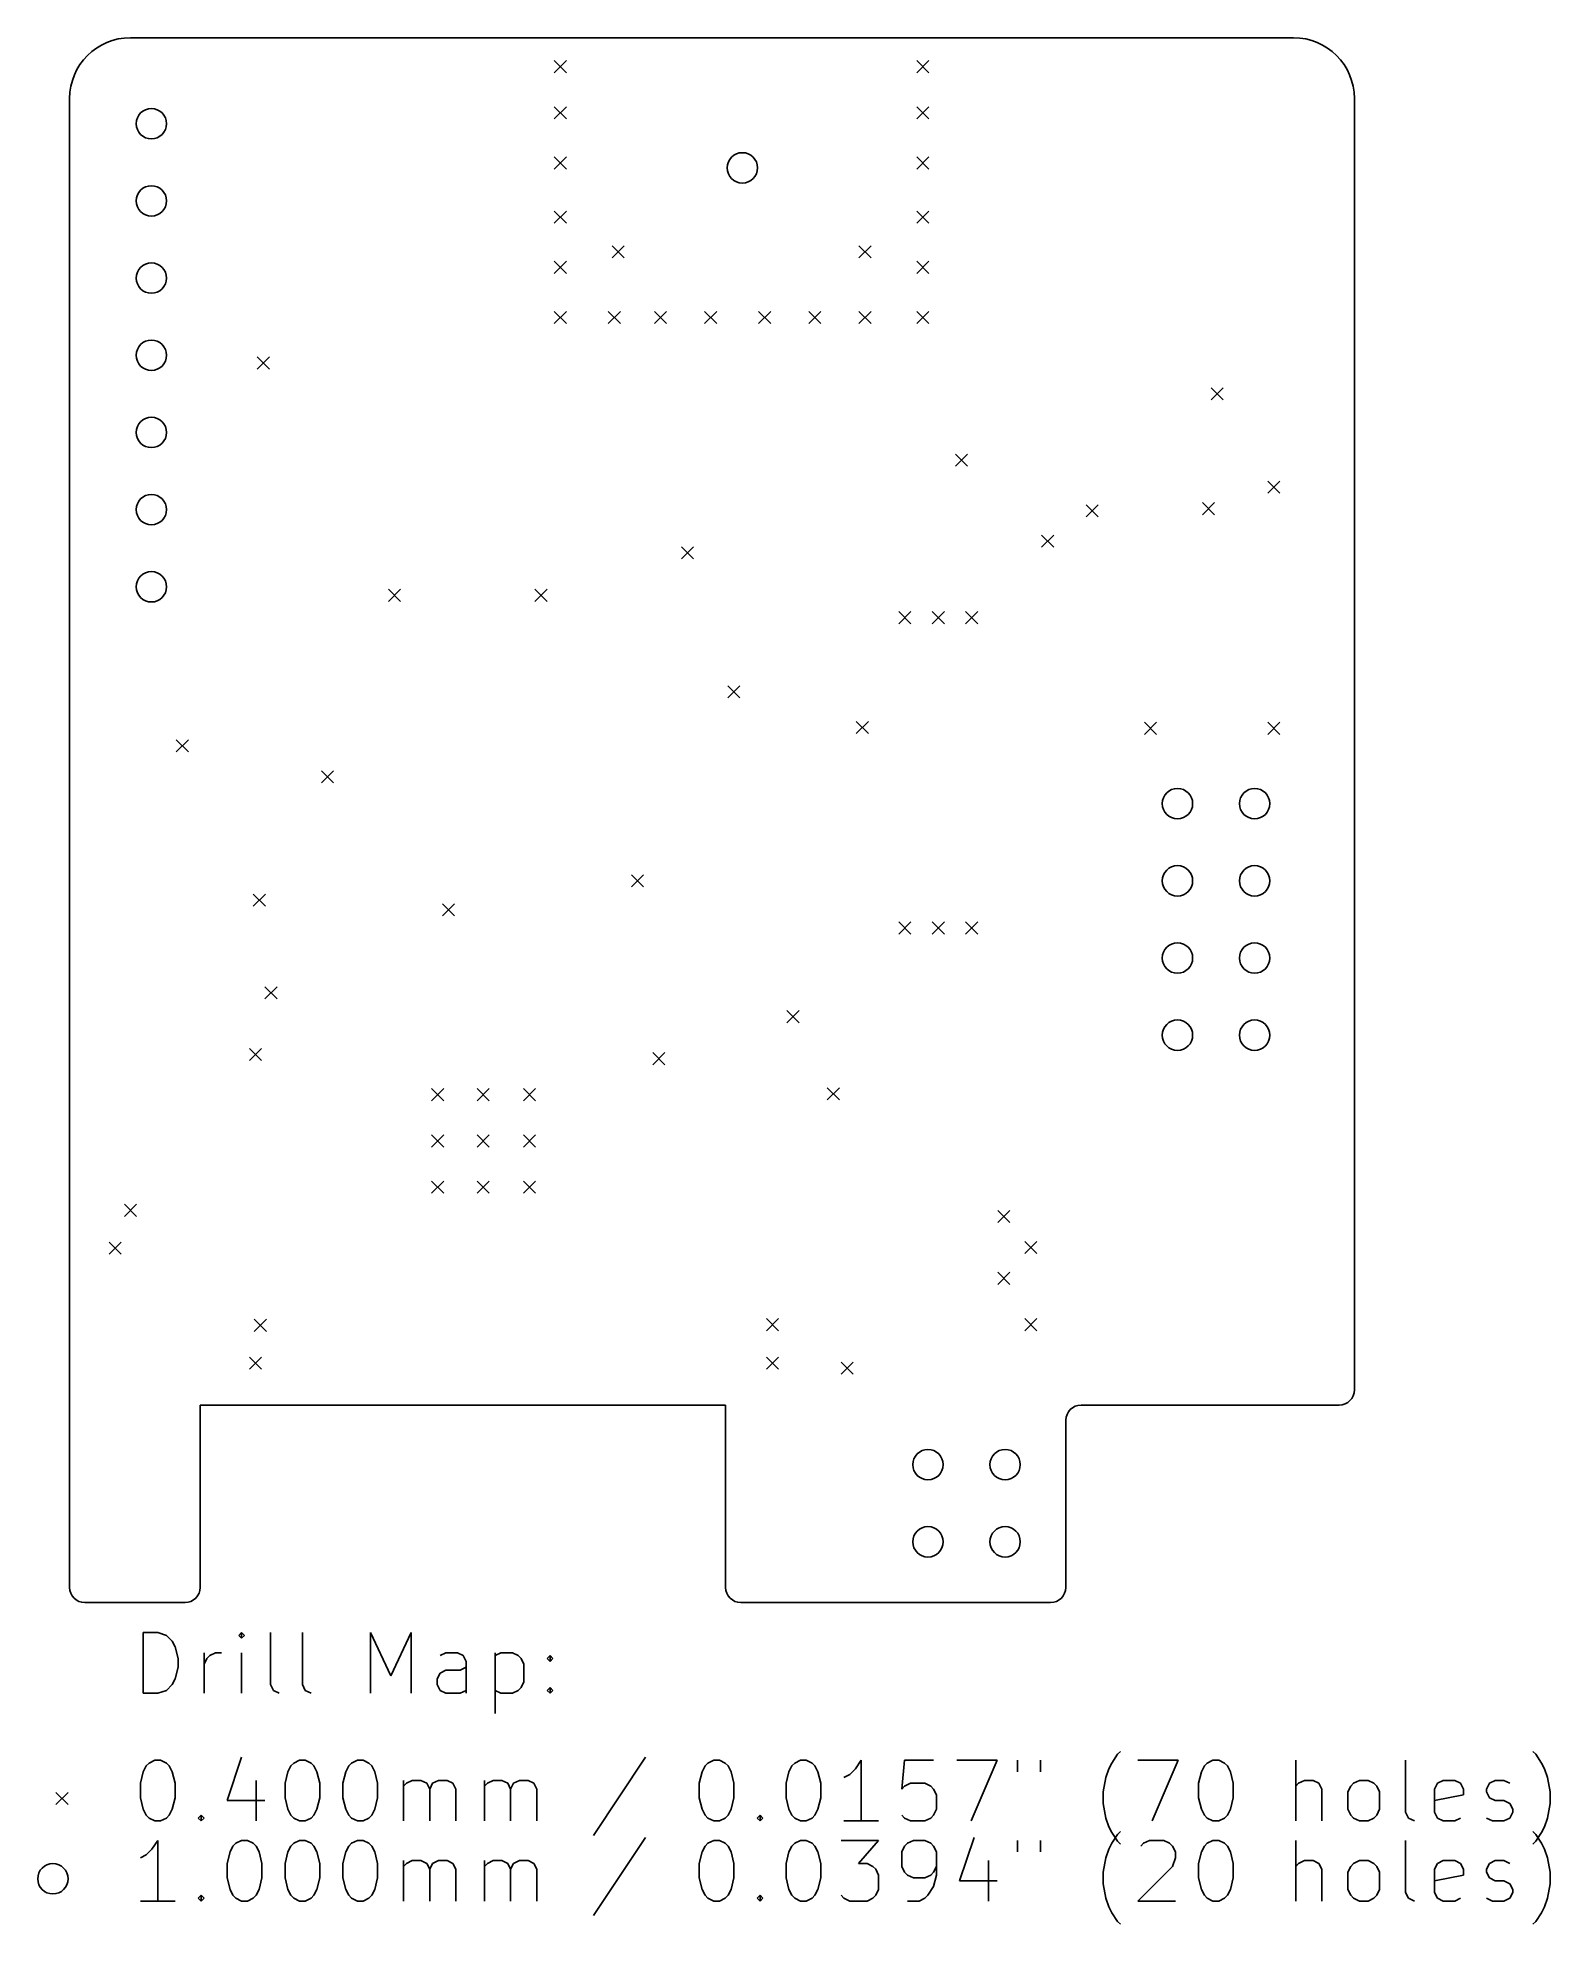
# Model space of a CAD drawing. Extents: x 82 to 131.8, y -167.1 to -105.
import ezdxf

# ---------------------------------------------------------------- set-up
doc = ezdxf.new("R2010")
doc.units = 0
doc.layers.add('BLACK', color=7, linetype='CONTINUOUS')

msp = doc.modelspace()

# ---------------------------------------------------------------- linework, layer by layer
at = {"layer": 'BLACK', "linetype": 'CONTINUOUS'}
for p, q in [((123.332, -104.968), (85.032, -104.968)), ((98.987, -105.718), (99.387, -106.118)), ((99.387, -105.718), (98.987, -106.118)), ((110.925, -105.718), (111.325, -106.118)), ((111.325, -105.718), (110.925, -106.118)), ((83.032, -155.968), (83.032, -106.968)), ((98.987, -107.242), (99.387, -107.642)), ((99.387, -107.242), (98.987, -107.642)), ((110.925, -107.242), (111.325, -107.642)), ((111.325, -107.242), (110.925, -107.642)), ((125.332, -106.968), (125.332, -149.468)), ((98.987, -108.893), (99.387, -109.293)), ((99.387, -108.893), (98.987, -109.293)), ((110.925, -108.893), (111.325, -109.293)), ((111.325, -108.893), (110.925, -109.293)), ((98.987, -110.671), (99.387, -111.071)), ((99.387, -110.671), (98.987, -111.071)), ((110.925, -110.671), (111.325, -111.071)), ((111.325, -110.671), (110.925, -111.071)), ((98.987, -112.322), (99.387, -112.722)), ((99.387, -112.322), (98.987, -112.722)), ((100.892, -111.814), (101.292, -112.214)), ((101.292, -111.814), (100.892, -112.214)), ((109.02, -111.814), (109.42, -112.214)), ((109.42, -111.814), (109.02, -112.214)), ((110.925, -112.322), (111.325, -112.722)), ((111.325, -112.322), (110.925, -112.722)), ((98.987, -113.973), (99.387, -114.373)), ((99.387, -113.973), (98.987, -114.373)), ((100.765, -113.973), (101.165, -114.373)), ((101.165, -113.973), (100.765, -114.373)), ((102.289, -113.973), (102.689, -114.373)), ((102.689, -113.973), (102.289, -114.373)), ((103.94, -113.973), (104.34, -114.373)), ((104.34, -113.973), (103.94, -114.373)), ((105.718, -113.973), (106.118, -114.373)), ((106.118, -113.973), (105.718, -114.373)), ((107.369, -113.973), (107.769, -114.373)), ((107.769, -113.973), (107.369, -114.373)), ((109.02, -113.973), (109.42, -114.373)), ((109.42, -113.973), (109.02, -114.373)), ((110.925, -113.973), (111.325, -114.373)), ((111.325, -113.973), (110.925, -114.373)), ((89.208, -115.472), (89.608, -115.872)), ((89.608, -115.472), (89.208, -115.872)), ((120.613, -116.487), (121.013, -116.887)), ((121.013, -116.487), (120.613, -116.887)), ((112.195, -118.672), (112.595, -119.072)), ((112.595, -118.672), (112.195, -119.072)), ((122.482, -119.561), (122.882, -119.961)), ((122.882, -119.561), (122.482, -119.961)), ((116.497, -120.339), (116.897, -120.739)), ((116.897, -120.339), (116.497, -120.739)), ((120.332, -120.268), (120.732, -120.668)), ((120.732, -120.268), (120.332, -120.668)), ((115.032, -121.339), (115.432, -121.739)), ((115.432, -121.339), (115.032, -121.739)), ((103.178, -121.72), (103.578, -122.12)), ((103.578, -121.72), (103.178, -122.12)), ((93.526, -123.117), (93.926, -123.517)), ((93.926, -123.117), (93.526, -123.517)), ((98.352, -123.117), (98.752, -123.517)), ((98.752, -123.117), (98.352, -123.517)), ((110.332, -123.854), (110.732, -124.254)), ((110.732, -123.854), (110.332, -124.254)), ((111.432, -123.854), (111.832, -124.254)), ((111.832, -123.854), (111.432, -124.254)), ((112.532, -123.854), (112.932, -124.254)), ((112.932, -123.854), (112.532, -124.254)), ((104.702, -126.292), (105.102, -126.692)), ((105.102, -126.292), (104.702, -126.692)), ((108.932, -127.468), (109.332, -127.868)), ((109.332, -127.468), (108.932, -127.868)), ((118.418, -127.498), (118.818, -127.898)), ((118.818, -127.498), (118.418, -127.898)), ((122.482, -127.498), (122.882, -127.898)), ((122.882, -127.498), (122.482, -127.898)), ((86.541, -128.07), (86.941, -128.47)), ((86.941, -128.07), (86.541, -128.47)), ((91.3246, -129.095), (91.7246, -129.495)), ((91.7246, -129.095), (91.3246, -129.495)), ((101.527, -132.515), (101.927, -132.915)), ((101.927, -132.515), (101.527, -132.915)), ((89.081, -133.15), (89.481, -133.55)), ((89.481, -133.15), (89.081, -133.55)), ((95.304, -133.468), (95.704, -133.868)), ((95.704, -133.468), (95.304, -133.868)), ((110.332, -134.068), (110.732, -134.468)), ((110.732, -134.068), (110.332, -134.468)), ((111.432, -134.068), (111.832, -134.468)), ((111.832, -134.068), (111.432, -134.468)), ((112.532, -134.068), (112.932, -134.468)), ((112.932, -134.068), (112.532, -134.468)), ((89.462, -136.198), (89.862, -136.598)), ((89.862, -136.198), (89.462, -136.598)), ((106.649, -136.985), (107.049, -137.385)), ((107.049, -136.985), (106.649, -137.385)), ((88.954, -138.23), (89.354, -138.63)), ((89.354, -138.23), (88.954, -138.63)), ((102.232, -138.368), (102.632, -138.768)), ((102.632, -138.368), (102.232, -138.768)), ((94.9484, -139.551), (95.3484, -139.951)), ((95.3484, -139.551), (94.9484, -139.951)), ((96.447, -139.551), (96.847, -139.951)), ((96.847, -139.551), (96.447, -139.951)), ((97.971, -139.551), (98.371, -139.951)), ((98.371, -139.551), (97.971, -139.951)), ((107.975, -139.525), (108.375, -139.925)), ((108.375, -139.525), (107.975, -139.925)), ((94.9484, -141.075), (95.3484, -141.475)), ((95.3484, -141.075), (94.9484, -141.475)), ((96.447, -141.075), (96.847, -141.475)), ((96.847, -141.075), (96.447, -141.475)), ((97.971, -141.075), (98.371, -141.475)), ((98.371, -141.075), (97.971, -141.475)), ((94.9484, -142.599), (95.3484, -142.999)), ((95.3484, -142.599), (94.9484, -142.999)), ((96.447, -142.599), (96.847, -142.999)), ((96.847, -142.599), (96.447, -142.999)), ((97.971, -142.599), (98.371, -142.999)), ((98.371, -142.599), (97.971, -142.999)), ((84.8392, -143.361), (85.2392, -143.761)), ((85.2392, -143.361), (84.8392, -143.761)), ((113.592, -143.564), (113.992, -143.964)), ((113.992, -143.564), (113.592, -143.964)), ((84.3312, -144.605), (84.7312, -145.005)), ((84.7312, -144.605), (84.3312, -145.005)), ((114.481, -144.58), (114.881, -144.98)), ((114.881, -144.58), (114.481, -144.98)), ((113.592, -145.596), (113.992, -145.996)), ((113.992, -145.596), (113.592, -145.996)), ((89.1094, -147.145), (89.5094, -147.545)), ((89.5094, -147.145), (89.1094, -147.545)), ((105.972, -147.12), (106.372, -147.52)), ((106.372, -147.12), (105.972, -147.52)), ((114.481, -147.12), (114.881, -147.52)), ((114.881, -147.12), (114.481, -147.52)), ((88.954, -148.39), (89.354, -148.79)), ((89.354, -148.39), (88.954, -148.79)), ((105.972, -148.39), (106.372, -148.79)), ((106.372, -148.39), (105.972, -148.79)), ((108.431, -148.551), (108.831, -148.951)), ((108.831, -148.551), (108.431, -148.951)), ((104.632, -149.968), (87.332, -149.968)), ((87.332, -149.968), (87.332, -155.968)), ((104.632, -155.968), (104.632, -149.968)), ((124.832, -149.968), (116.332, -149.968)), ((115.832, -155.968), (115.832, -150.468)), ((86.832, -156.468), (83.532, -156.468)), ((115.332, -156.468), (105.132, -156.468)), ((85.4582, -159.453), (85.4582, -157.453)), ((85.4582, -157.453), (85.9344, -157.453)), ((85.9344, -157.453), (86.2201, -157.548)), ((86.2201, -157.548), (86.4106, -157.738)), ((88.6963, -157.453), (88.601, -157.548)), ((88.601, -157.548), (88.6963, -157.643)), ((88.7915, -157.548), (88.6963, -157.453)), ((88.6963, -157.453), (88.6963, -157.643)), ((88.6963, -157.643), (88.7915, -157.548)), ((89.6487, -159.167), (89.6487, -157.453)), ((90.6963, -159.167), (90.6963, -157.453)), ((92.9439, -159.453), (92.9439, -157.453)), ((92.9439, -157.453), (93.6106, -158.881)), ((93.6106, -158.881), (94.2772, -157.453)), ((94.2772, -157.453), (94.2772, -159.453)), ((86.4106, -157.738), (86.5058, -157.929)), ((86.5058, -157.929), (86.601, -158.31)), ((86.601, -158.31), (86.601, -158.596)), ((87.4582, -159.453), (87.4582, -158.119)), ((87.4582, -158.5), (87.5534, -158.31)), ((87.5534, -158.31), (87.6487, -158.215)), ((87.6487, -158.215), (87.8391, -158.119)), ((87.8391, -158.119), (88.0296, -158.119)), ((88.6963, -159.453), (88.6963, -158.119)), ((95.4201, -158.119), (95.2296, -158.215)), ((95.801, -158.119), (95.4201, -158.119)), ((95.9915, -158.215), (95.801, -158.119)), ((96.0868, -158.405), (95.9915, -158.215)), ((97.0391, -158.119), (97.0391, -160.119)), ((97.0391, -158.215), (97.2296, -158.119)), ((97.2296, -158.119), (97.6106, -158.119)), ((97.6106, -158.119), (97.801, -158.215)), ((97.801, -158.215), (97.8963, -158.31)), ((97.8963, -158.31), (97.9915, -158.5)), ((98.7534, -158.31), (98.8487, -158.215)), ((98.8487, -158.405), (98.7534, -158.31)), ((98.8487, -158.215), (98.9439, -158.31)), ((98.8487, -158.215), (98.8487, -158.405)), ((98.9439, -158.31), (98.8487, -158.405)), ((86.601, -158.596), (86.5058, -158.977)), ((95.1344, -158.977), (95.2296, -158.786)), ((95.2296, -158.786), (95.4201, -158.691)), ((95.4201, -158.691), (95.8963, -158.691)), ((95.8963, -158.691), (96.0868, -158.596)), ((96.0868, -159.453), (96.0868, -158.405)), ((97.9915, -158.5), (97.9915, -159.072)), ((85.9344, -159.453), (85.4582, -159.453)), ((86.2201, -159.358), (85.9344, -159.453)), ((86.4106, -159.167), (86.2201, -159.358)), ((86.5058, -158.977), (86.4106, -159.167)), ((89.7439, -159.358), (89.6487, -159.167)), ((89.9344, -159.453), (89.7439, -159.358)), ((90.7915, -159.358), (90.6963, -159.167)), ((90.982, -159.453), (90.7915, -159.358)), ((95.1344, -159.167), (95.1344, -158.977)), ((95.2296, -159.358), (95.1344, -159.167)), ((95.4201, -159.453), (95.2296, -159.358)), ((95.8963, -159.453), (95.4201, -159.453)), ((96.0868, -159.358), (95.8963, -159.453)), ((97.2296, -159.453), (97.0391, -159.358)), ((97.6106, -159.453), (97.2296, -159.453)), ((97.801, -159.358), (97.6106, -159.453)), ((97.8963, -159.262), (97.801, -159.358)), ((97.9915, -159.072), (97.8963, -159.262)), ((98.7534, -159.358), (98.8487, -159.262)), ((98.8487, -159.453), (98.7534, -159.358)), ((98.8487, -159.262), (98.9439, -159.358)), ((98.8487, -159.262), (98.8487, -159.453)), ((98.9439, -159.358), (98.8487, -159.453)), ((117.534, -161.462), (117.63, -161.367)), ((131.306, -161.462), (131.211, -161.367)), ((85.363, -162.415), (85.4582, -162.034)), ((85.4582, -162.034), (85.5534, -161.843)), ((85.5534, -161.843), (85.6487, -161.748)), ((85.6487, -161.748), (85.8391, -161.653)), ((85.8391, -161.653), (86.0296, -161.653)), ((86.0296, -161.653), (86.2201, -161.748)), ((86.2201, -161.748), (86.3153, -161.843)), ((86.3153, -161.843), (86.4106, -162.034)), ((86.4106, -162.034), (86.5058, -162.415)), ((88.6963, -161.558), (88.2201, -162.986)), ((90.1249, -162.415), (90.2201, -162.034)), ((90.2201, -162.034), (90.3153, -161.843)), ((90.3153, -161.843), (90.4106, -161.748)), ((90.4106, -161.748), (90.601, -161.653)), ((90.601, -161.653), (90.7915, -161.653)), ((90.7915, -161.653), (90.982, -161.748)), ((90.982, -161.748), (91.0772, -161.843)), ((91.0772, -161.843), (91.1725, -162.034)), ((91.1725, -162.034), (91.2677, -162.415)), ((92.0296, -162.415), (92.1249, -162.034)), ((92.1249, -162.034), (92.2201, -161.843)), ((92.2201, -161.843), (92.3153, -161.748)), ((92.3153, -161.748), (92.5058, -161.653)), ((92.5058, -161.653), (92.6963, -161.653)), ((92.6963, -161.653), (92.8868, -161.748)), ((92.8868, -161.748), (92.982, -161.843)), ((92.982, -161.843), (93.0772, -162.034)), ((93.0772, -162.034), (93.1725, -162.415)), ((101.992, -161.558), (100.277, -164.129)), ((103.763, -162.415), (103.858, -162.034)), ((103.858, -162.034), (103.953, -161.843)), ((103.953, -161.843), (104.049, -161.748)), ((104.049, -161.748), (104.239, -161.653)), ((104.239, -161.653), (104.43, -161.653)), ((104.43, -161.653), (104.62, -161.748)), ((104.62, -161.748), (104.715, -161.843)), ((104.715, -161.843), (104.811, -162.034)), ((104.811, -162.034), (104.906, -162.415)), ((106.62, -162.415), (106.715, -162.034)), ((106.715, -162.034), (106.811, -161.843)), ((106.811, -161.843), (106.906, -161.748)), ((106.906, -161.748), (107.096, -161.653)), ((107.096, -161.653), (107.287, -161.653)), ((107.287, -161.653), (107.477, -161.748)), ((107.477, -161.748), (107.572, -161.843)), ((107.572, -161.843), (107.668, -162.034)), ((107.668, -162.034), (107.763, -162.415)), ((108.906, -161.938), (108.715, -162.129)), ((109.096, -161.653), (108.906, -161.938)), ((109.096, -163.653), (109.096, -161.653)), ((110.525, -161.653), (110.43, -162.605)), ((111.477, -161.653), (110.525, -161.653)), ((112.239, -161.653), (113.572, -161.653)), ((113.572, -161.653), (112.715, -163.653)), ((114.239, -161.653), (114.239, -162.034)), ((115.001, -161.653), (115.001, -162.034)), ((117.153, -162.224), (117.249, -161.938)), ((117.249, -161.938), (117.344, -161.748)), ((117.344, -161.748), (117.534, -161.462)), ((118.201, -161.653), (119.534, -161.653)), ((119.534, -161.653), (118.677, -163.653)), ((120.201, -162.415), (120.296, -162.034)), ((120.296, -162.034), (120.392, -161.843)), ((120.392, -161.843), (120.487, -161.748)), ((120.487, -161.748), (120.677, -161.653)), ((120.677, -161.653), (120.868, -161.653)), ((120.868, -161.653), (121.058, -161.748)), ((121.058, -161.748), (121.153, -161.843)), ((121.153, -161.843), (121.249, -162.034)), ((121.249, -162.034), (121.344, -162.415)), ((123.401, -163.653), (123.401, -161.653)), ((127.02, -163.367), (127.02, -161.653)), ((131.496, -161.748), (131.306, -161.462)), ((131.592, -161.938), (131.496, -161.748)), ((131.687, -162.224), (131.592, -161.938)), ((85.363, -162.891), (85.363, -162.415)), ((86.5058, -162.415), (86.5058, -162.891)), ((89.1725, -162.319), (89.1725, -163.653)), ((90.1249, -162.891), (90.1249, -162.415)), ((91.2677, -162.415), (91.2677, -162.891)), ((92.0296, -162.891), (92.0296, -162.415)), ((93.1725, -162.415), (93.1725, -162.891)), ((94.0296, -163.653), (94.0296, -162.319)), ((94.0296, -162.51), (94.1249, -162.415)), ((94.1249, -162.415), (94.3153, -162.319)), ((94.3153, -162.319), (94.601, -162.319)), ((94.601, -162.319), (94.7915, -162.415)), ((94.7915, -162.415), (94.8868, -162.605)), ((94.8868, -162.605), (94.982, -162.415)), ((94.8868, -162.605), (94.8868, -163.653)), ((94.982, -162.415), (95.1725, -162.319)), ((95.1725, -162.319), (95.4582, -162.319)), ((95.4582, -162.319), (95.6487, -162.415)), ((95.6487, -162.415), (95.7439, -162.605)), ((95.7439, -162.605), (95.7439, -163.653)), ((96.6963, -163.653), (96.6963, -162.319)), ((96.6963, -162.51), (96.7915, -162.415)), ((96.7915, -162.415), (96.982, -162.319)), ((96.982, -162.319), (97.2677, -162.319)), ((97.2677, -162.319), (97.4582, -162.415)), ((97.4582, -162.415), (97.5534, -162.605)), ((97.5534, -162.605), (97.6487, -162.415)), ((97.5534, -162.605), (97.5534, -163.653)), ((97.6487, -162.415), (97.8391, -162.319)), ((97.8391, -162.319), (98.1249, -162.319)), ((98.1249, -162.319), (98.3153, -162.415)), ((98.3153, -162.415), (98.4106, -162.605)), ((98.4106, -162.605), (98.4106, -163.653)), ((103.763, -162.891), (103.763, -162.415)), ((104.906, -162.415), (104.906, -162.891)), ((106.62, -162.891), (106.62, -162.415)), ((107.763, -162.415), (107.763, -162.891)), ((108.715, -162.129), (108.525, -162.224)), ((110.43, -162.605), (110.525, -162.51)), ((110.525, -162.51), (110.715, -162.415)), ((110.715, -162.415), (111.192, -162.415)), ((111.192, -162.415), (111.382, -162.51)), ((111.382, -162.51), (111.477, -162.605)), ((111.477, -162.605), (111.572, -162.796)), ((117.058, -162.7), (117.153, -162.224)), ((120.201, -162.891), (120.201, -162.415)), ((121.344, -162.415), (121.344, -162.891)), ((123.496, -162.415), (123.401, -162.51)), ((123.687, -162.319), (123.496, -162.415)), ((123.972, -162.319), (123.687, -162.319)), ((124.163, -162.415), (123.972, -162.319)), ((124.258, -162.605), (124.163, -162.415)), ((124.258, -163.653), (124.258, -162.605)), ((125.115, -162.7), (125.211, -162.51)), ((125.211, -162.51), (125.306, -162.415)), ((125.306, -162.415), (125.496, -162.319)), ((125.496, -162.319), (125.782, -162.319)), ((125.782, -162.319), (125.972, -162.415)), ((125.972, -162.415), (126.068, -162.51)), ((126.068, -162.51), (126.163, -162.7)), ((127.972, -162.605), (128.068, -162.415)), ((127.972, -163.367), (127.972, -162.605)), ((128.068, -162.415), (128.258, -162.319)), ((128.258, -162.319), (128.639, -162.319)), ((128.639, -162.319), (128.83, -162.415)), ((128.83, -162.415), (128.925, -162.605)), ((128.925, -162.605), (128.925, -162.796)), ((129.687, -162.605), (129.782, -162.415)), ((129.687, -162.7), (129.687, -162.605)), ((129.782, -162.415), (129.972, -162.319)), ((129.972, -162.319), (130.258, -162.319)), ((130.258, -162.319), (130.449, -162.415)), ((131.782, -162.7), (131.687, -162.224)), ((82.582, -162.718), (82.982, -163.118)), ((82.982, -162.718), (82.582, -163.118)), ((85.4582, -163.272), (85.363, -162.891)), ((85.5534, -163.462), (85.4582, -163.272)), ((86.4106, -163.272), (86.3153, -163.462)), ((86.5058, -162.891), (86.4106, -163.272)), ((88.2201, -162.986), (89.4582, -162.986)), ((90.2201, -163.272), (90.1249, -162.891)), ((90.3153, -163.462), (90.2201, -163.272)), ((91.1725, -163.272), (91.0772, -163.462)), ((91.2677, -162.891), (91.1725, -163.272)), ((92.1249, -163.272), (92.0296, -162.891)), ((92.2201, -163.462), (92.1249, -163.272)), ((93.0772, -163.272), (92.982, -163.462)), ((93.1725, -162.891), (93.0772, -163.272)), ((103.858, -163.272), (103.763, -162.891)), ((103.953, -163.462), (103.858, -163.272)), ((104.811, -163.272), (104.715, -163.462)), ((104.906, -162.891), (104.811, -163.272)), ((106.715, -163.272), (106.62, -162.891)), ((106.811, -163.462), (106.715, -163.272)), ((107.668, -163.272), (107.572, -163.462)), ((107.763, -162.891), (107.668, -163.272)), ((111.572, -163.272), (111.477, -163.462)), ((111.572, -162.796), (111.572, -163.272)), ((117.058, -163.081), (117.058, -162.7)), ((117.153, -163.558), (117.058, -163.081)), ((120.296, -163.272), (120.201, -162.891)), ((120.392, -163.462), (120.296, -163.272)), ((121.249, -163.272), (121.153, -163.462)), ((121.344, -162.891), (121.249, -163.272)), ((125.115, -163.272), (125.115, -162.7)), ((125.211, -163.462), (125.115, -163.272)), ((126.163, -163.272), (126.068, -163.462)), ((126.163, -162.7), (126.163, -163.272)), ((128.925, -162.796), (127.972, -162.986)), ((129.782, -162.891), (129.687, -162.7)), ((129.972, -162.986), (129.782, -162.891)), ((130.258, -162.986), (129.972, -162.986)), ((130.449, -163.081), (130.258, -162.986)), ((130.544, -163.272), (130.449, -163.081)), ((130.544, -163.367), (130.544, -163.272)), ((131.687, -163.558), (131.782, -163.081)), ((131.782, -163.081), (131.782, -162.7)), ((85.6487, -163.558), (85.5534, -163.462)), ((85.8391, -163.653), (85.6487, -163.558)), ((86.0296, -163.653), (85.8391, -163.653)), ((86.2201, -163.558), (86.0296, -163.653)), ((86.3153, -163.462), (86.2201, -163.558)), ((87.2677, -163.558), (87.363, -163.462)), ((87.363, -163.653), (87.2677, -163.558)), ((87.363, -163.462), (87.4582, -163.558)), ((87.363, -163.462), (87.363, -163.653)), ((87.4582, -163.558), (87.363, -163.653)), ((90.4106, -163.558), (90.3153, -163.462)), ((90.601, -163.653), (90.4106, -163.558)), ((90.7915, -163.653), (90.601, -163.653)), ((90.982, -163.558), (90.7915, -163.653)), ((91.0772, -163.462), (90.982, -163.558)), ((92.3153, -163.558), (92.2201, -163.462)), ((92.5058, -163.653), (92.3153, -163.558)), ((92.6963, -163.653), (92.5058, -163.653)), ((92.8868, -163.558), (92.6963, -163.653)), ((92.982, -163.462), (92.8868, -163.558)), ((104.049, -163.558), (103.953, -163.462)), ((104.239, -163.653), (104.049, -163.558)), ((104.43, -163.653), (104.239, -163.653)), ((104.62, -163.558), (104.43, -163.653)), ((104.715, -163.462), (104.62, -163.558)), ((105.668, -163.558), (105.763, -163.462)), ((105.763, -163.653), (105.668, -163.558)), ((105.763, -163.462), (105.858, -163.558)), ((105.763, -163.462), (105.763, -163.653)), ((105.858, -163.558), (105.763, -163.653)), ((106.906, -163.558), (106.811, -163.462)), ((107.096, -163.653), (106.906, -163.558)), ((107.287, -163.653), (107.096, -163.653)), ((107.477, -163.558), (107.287, -163.653)), ((107.572, -163.462), (107.477, -163.558)), ((109.668, -163.653), (108.525, -163.653)), ((110.525, -163.558), (110.43, -163.462)), ((110.715, -163.653), (110.525, -163.558)), ((111.192, -163.653), (110.715, -163.653)), ((111.382, -163.558), (111.192, -163.653)), ((111.477, -163.462), (111.382, -163.558)), ((117.249, -163.843), (117.153, -163.558)), ((117.344, -164.034), (117.249, -163.843)), ((120.487, -163.558), (120.392, -163.462)), ((120.677, -163.653), (120.487, -163.558)), ((120.868, -163.653), (120.677, -163.653)), ((121.058, -163.558), (120.868, -163.653)), ((121.153, -163.462), (121.058, -163.558)), ((125.306, -163.558), (125.211, -163.462)), ((125.496, -163.653), (125.306, -163.558)), ((125.782, -163.653), (125.496, -163.653)), ((125.972, -163.558), (125.782, -163.653)), ((126.068, -163.462), (125.972, -163.558)), ((127.115, -163.558), (127.02, -163.367)), ((127.306, -163.653), (127.115, -163.558)), ((128.068, -163.558), (127.972, -163.367)), ((128.258, -163.653), (128.068, -163.558)), ((128.639, -163.653), (128.258, -163.653)), ((128.83, -163.558), (128.639, -163.653)), ((129.687, -163.558), (129.877, -163.653)), ((129.877, -163.653), (130.258, -163.653)), ((130.258, -163.653), (130.449, -163.558)), ((130.449, -163.558), (130.544, -163.367)), ((131.496, -164.034), (131.592, -163.843)), ((131.592, -163.843), (131.687, -163.558)), ((85.9344, -164.293), (85.7439, -164.578)), ((85.9344, -166.293), (85.9344, -164.293)), ((88.3153, -164.674), (88.4106, -164.483)), ((88.4106, -164.483), (88.5058, -164.388)), ((88.5058, -164.388), (88.6963, -164.293)), ((88.6963, -164.293), (88.8868, -164.293)), ((88.8868, -164.293), (89.0772, -164.388)), ((89.0772, -164.388), (89.1725, -164.483)), ((89.1725, -164.483), (89.2677, -164.674)), ((90.2201, -164.674), (90.3153, -164.483)), ((90.3153, -164.483), (90.4106, -164.388)), ((90.4106, -164.388), (90.601, -164.293)), ((90.601, -164.293), (90.7915, -164.293)), ((90.7915, -164.293), (90.982, -164.388)), ((90.982, -164.388), (91.0772, -164.483)), ((91.0772, -164.483), (91.1725, -164.674)), ((92.1249, -164.674), (92.2201, -164.483)), ((92.2201, -164.483), (92.3153, -164.388)), ((92.3153, -164.388), (92.5058, -164.293)), ((92.5058, -164.293), (92.6963, -164.293)), ((92.6963, -164.293), (92.8868, -164.388)), ((92.8868, -164.388), (92.982, -164.483)), ((92.982, -164.483), (93.0772, -164.674)), ((101.992, -164.198), (100.277, -166.769)), ((103.858, -164.674), (103.953, -164.483)), ((103.953, -164.483), (104.049, -164.388)), ((104.049, -164.388), (104.239, -164.293)), ((104.239, -164.293), (104.43, -164.293)), ((104.43, -164.293), (104.62, -164.388)), ((104.62, -164.388), (104.715, -164.483)), ((104.715, -164.483), (104.811, -164.674)), ((106.715, -164.674), (106.811, -164.483)), ((106.811, -164.483), (106.906, -164.388)), ((106.906, -164.388), (107.096, -164.293)), ((107.096, -164.293), (107.287, -164.293)), ((107.287, -164.293), (107.477, -164.388)), ((107.477, -164.388), (107.572, -164.483)), ((107.572, -164.483), (107.668, -164.674)), ((108.43, -164.293), (109.668, -164.293)), ((109.668, -164.293), (109.001, -165.055)), ((110.525, -164.483), (110.43, -164.674)), ((110.62, -164.388), (110.525, -164.483)), ((110.811, -164.293), (110.62, -164.388)), ((111.192, -164.293), (110.811, -164.293)), ((111.382, -164.388), (111.192, -164.293)), ((111.477, -164.483), (111.382, -164.388)), ((111.572, -164.674), (111.477, -164.483)), ((112.811, -164.198), (112.334, -165.626)), ((114.239, -164.293), (114.239, -164.674)), ((115.001, -164.293), (115.001, -164.674)), ((117.249, -164.578), (117.344, -164.388)), ((117.534, -164.319), (117.344, -164.034)), ((117.344, -164.388), (117.534, -164.102)), ((117.534, -164.102), (117.63, -164.007)), ((117.63, -164.415), (117.534, -164.319)), ((118.296, -164.483), (118.392, -164.388)), ((118.392, -164.388), (118.582, -164.293)), ((118.582, -164.293), (119.058, -164.293)), ((119.058, -164.293), (119.249, -164.388)), ((119.249, -164.388), (119.344, -164.483)), ((119.344, -164.483), (119.439, -164.674)), ((120.296, -164.674), (120.392, -164.483)), ((120.392, -164.483), (120.487, -164.388)), ((120.487, -164.388), (120.677, -164.293)), ((120.677, -164.293), (120.868, -164.293)), ((120.868, -164.293), (121.058, -164.388)), ((121.058, -164.388), (121.153, -164.483)), ((121.153, -164.483), (121.249, -164.674)), ((123.401, -166.293), (123.401, -164.293)), ((127.02, -166.007), (127.02, -164.293)), ((131.306, -164.102), (131.211, -164.007)), ((131.211, -164.415), (131.306, -164.319)), ((131.306, -164.319), (131.496, -164.034)), ((131.496, -164.388), (131.306, -164.102)), ((131.592, -164.578), (131.496, -164.388)), ((85.5534, -164.769), (85.363, -164.864)), ((85.7439, -164.578), (85.5534, -164.769)), ((88.2201, -165.055), (88.3153, -164.674)), ((88.2201, -165.531), (88.2201, -165.055)), ((89.2677, -164.674), (89.363, -165.055)), ((89.363, -165.055), (89.363, -165.531)), ((90.1249, -165.055), (90.2201, -164.674)), ((90.1249, -165.531), (90.1249, -165.055)), ((91.1725, -164.674), (91.2677, -165.055)), ((91.2677, -165.055), (91.2677, -165.531)), ((92.0296, -165.055), (92.1249, -164.674)), ((92.0296, -165.531), (92.0296, -165.055)), ((93.0772, -164.674), (93.1725, -165.055)), ((93.1725, -165.055), (93.1725, -165.531)), ((94.0296, -166.293), (94.0296, -164.959)), ((94.0296, -165.15), (94.1249, -165.055)), ((94.1249, -165.055), (94.3153, -164.959)), ((94.3153, -164.959), (94.601, -164.959)), ((94.601, -164.959), (94.7915, -165.055)), ((94.7915, -165.055), (94.8868, -165.245)), ((94.8868, -165.245), (94.982, -165.055)), ((94.982, -165.055), (95.1725, -164.959)), ((95.1725, -164.959), (95.4582, -164.959)), ((95.4582, -164.959), (95.6487, -165.055)), ((95.6487, -165.055), (95.7439, -165.245)), ((96.6963, -166.293), (96.6963, -164.959)), ((96.6963, -165.15), (96.7915, -165.055)), ((96.7915, -165.055), (96.982, -164.959)), ((96.982, -164.959), (97.2677, -164.959)), ((97.2677, -164.959), (97.4582, -165.055)), ((97.4582, -165.055), (97.5534, -165.245)), ((97.5534, -165.245), (97.6487, -165.055)), ((97.6487, -165.055), (97.8391, -164.959)), ((97.8391, -164.959), (98.1249, -164.959)), ((98.1249, -164.959), (98.3153, -165.055)), ((98.3153, -165.055), (98.4106, -165.245)), ((103.763, -165.055), (103.858, -164.674)), ((103.763, -165.531), (103.763, -165.055)), ((104.811, -164.674), (104.906, -165.055)), ((104.906, -165.055), (104.906, -165.531)), ((106.62, -165.055), (106.715, -164.674)), ((106.62, -165.531), (106.62, -165.055)), ((107.668, -164.674), (107.763, -165.055)), ((107.763, -165.055), (107.763, -165.531)), ((109.001, -165.055), (109.287, -165.055)), ((109.287, -165.055), (109.477, -165.15)), ((109.477, -165.15), (109.572, -165.245)), ((110.43, -164.674), (110.43, -165.15)), ((110.43, -165.15), (110.525, -165.34)), ((111.477, -165.34), (111.572, -165.15)), ((111.572, -165.436), (111.572, -164.674)), ((113.287, -164.959), (113.287, -166.293)), ((117.058, -165.34), (117.153, -164.864)), ((117.153, -164.864), (117.249, -164.578)), ((119.344, -165.15), (118.201, -166.293)), ((119.439, -164.864), (119.344, -165.15)), ((119.439, -164.674), (119.439, -164.864)), ((120.201, -165.055), (120.296, -164.674)), ((120.201, -165.531), (120.201, -165.055)), ((121.249, -164.674), (121.344, -165.055)), ((121.344, -165.055), (121.344, -165.531)), ((123.496, -165.055), (123.401, -165.15)), ((123.687, -164.959), (123.496, -165.055)), ((123.972, -164.959), (123.687, -164.959)), ((124.163, -165.055), (123.972, -164.959)), ((124.258, -165.245), (124.163, -165.055)), ((125.115, -165.34), (125.211, -165.15)), ((125.211, -165.15), (125.306, -165.055)), ((125.306, -165.055), (125.496, -164.959)), ((125.496, -164.959), (125.782, -164.959)), ((125.782, -164.959), (125.972, -165.055)), ((125.972, -165.055), (126.068, -165.15)), ((126.068, -165.15), (126.163, -165.34)), ((127.972, -165.245), (128.068, -165.055)), ((128.068, -165.055), (128.258, -164.959)), ((128.258, -164.959), (128.639, -164.959)), ((128.639, -164.959), (128.83, -165.055)), ((128.83, -165.055), (128.925, -165.245)), ((129.687, -165.245), (129.782, -165.055)), ((129.782, -165.055), (129.972, -164.959)), ((129.972, -164.959), (130.258, -164.959)), ((130.258, -164.959), (130.449, -165.055)), ((131.687, -164.864), (131.592, -164.578)), ((131.782, -165.34), (131.687, -164.864)), ((88.3153, -165.912), (88.2201, -165.531)), ((89.363, -165.531), (89.2677, -165.912)), ((90.2201, -165.912), (90.1249, -165.531)), ((91.2677, -165.531), (91.1725, -165.912)), ((92.1249, -165.912), (92.0296, -165.531)), ((93.1725, -165.531), (93.0772, -165.912)), ((94.8868, -165.245), (94.8868, -166.293)), ((95.7439, -165.245), (95.7439, -166.293)), ((97.5534, -165.245), (97.5534, -166.293)), ((98.4106, -165.245), (98.4106, -166.293)), ((103.858, -165.912), (103.763, -165.531)), ((104.906, -165.531), (104.811, -165.912)), ((106.715, -165.912), (106.62, -165.531)), ((107.763, -165.531), (107.668, -165.912)), ((109.572, -165.245), (109.668, -165.436)), ((109.668, -165.436), (109.668, -165.912)), ((110.525, -165.34), (110.62, -165.436)), ((110.62, -165.436), (110.811, -165.531)), ((110.811, -165.531), (111.192, -165.531)), ((111.192, -165.531), (111.382, -165.436)), ((111.382, -165.436), (111.477, -165.34)), ((111.477, -165.817), (111.572, -165.436)), ((112.334, -165.626), (113.572, -165.626)), ((117.058, -165.721), (117.058, -165.34)), ((117.153, -166.198), (117.058, -165.721)), ((120.296, -165.912), (120.201, -165.531)), ((121.344, -165.531), (121.249, -165.912)), ((124.258, -166.293), (124.258, -165.245)), ((125.115, -165.912), (125.115, -165.34)), ((126.163, -165.34), (126.163, -165.912)), ((127.972, -166.007), (127.972, -165.245)), ((128.925, -165.436), (127.972, -165.626)), ((128.925, -165.245), (128.925, -165.436)), ((129.687, -165.34), (129.687, -165.245)), ((129.782, -165.531), (129.687, -165.34)), ((129.972, -165.626), (129.782, -165.531)), ((130.258, -165.626), (129.972, -165.626)), ((130.449, -165.721), (130.258, -165.626)), ((130.544, -165.912), (130.449, -165.721)), ((131.687, -166.198), (131.782, -165.721)), ((131.782, -165.721), (131.782, -165.34)), ((86.5058, -166.293), (85.363, -166.293)), ((87.2677, -166.198), (87.363, -166.102)), ((87.363, -166.293), (87.2677, -166.198)), ((87.363, -166.102), (87.4582, -166.198)), ((87.363, -166.102), (87.363, -166.293)), ((87.4582, -166.198), (87.363, -166.293)), ((88.4106, -166.102), (88.3153, -165.912)), ((88.5058, -166.198), (88.4106, -166.102)), ((88.6963, -166.293), (88.5058, -166.198)), ((88.8868, -166.293), (88.6963, -166.293)), ((89.0772, -166.198), (88.8868, -166.293)), ((89.1725, -166.102), (89.0772, -166.198)), ((89.2677, -165.912), (89.1725, -166.102)), ((90.3153, -166.102), (90.2201, -165.912)), ((90.4106, -166.198), (90.3153, -166.102)), ((90.601, -166.293), (90.4106, -166.198)), ((90.7915, -166.293), (90.601, -166.293)), ((90.982, -166.198), (90.7915, -166.293)), ((91.0772, -166.102), (90.982, -166.198)), ((91.1725, -165.912), (91.0772, -166.102)), ((92.2201, -166.102), (92.1249, -165.912)), ((92.3153, -166.198), (92.2201, -166.102)), ((92.5058, -166.293), (92.3153, -166.198)), ((92.6963, -166.293), (92.5058, -166.293)), ((92.8868, -166.198), (92.6963, -166.293)), ((92.982, -166.102), (92.8868, -166.198)), ((93.0772, -165.912), (92.982, -166.102)), ((103.953, -166.102), (103.858, -165.912)), ((104.049, -166.198), (103.953, -166.102)), ((104.239, -166.293), (104.049, -166.198)), ((104.43, -166.293), (104.239, -166.293)), ((104.62, -166.198), (104.43, -166.293)), ((104.715, -166.102), (104.62, -166.198)), ((104.811, -165.912), (104.715, -166.102)), ((105.668, -166.198), (105.763, -166.102)), ((105.763, -166.293), (105.668, -166.198)), ((105.763, -166.102), (105.858, -166.198)), ((105.763, -166.102), (105.763, -166.293)), ((105.858, -166.198), (105.763, -166.293)), ((106.811, -166.102), (106.715, -165.912)), ((106.906, -166.198), (106.811, -166.102)), ((107.096, -166.293), (106.906, -166.198)), ((107.287, -166.293), (107.096, -166.293)), ((107.477, -166.198), (107.287, -166.293)), ((107.572, -166.102), (107.477, -166.198)), ((107.668, -165.912), (107.572, -166.102)), ((108.525, -166.198), (108.43, -166.102)), ((108.715, -166.293), (108.525, -166.198)), ((109.287, -166.293), (108.715, -166.293)), ((109.477, -166.198), (109.287, -166.293)), ((109.572, -166.102), (109.477, -166.198)), ((109.668, -165.912), (109.572, -166.102)), ((110.62, -166.293), (111.001, -166.293)), ((111.001, -166.293), (111.192, -166.198)), ((111.192, -166.198), (111.287, -166.102)), ((111.287, -166.102), (111.477, -165.817)), ((117.249, -166.483), (117.153, -166.198)), ((118.201, -166.293), (119.439, -166.293)), ((120.392, -166.102), (120.296, -165.912)), ((120.487, -166.198), (120.392, -166.102)), ((120.677, -166.293), (120.487, -166.198)), ((120.868, -166.293), (120.677, -166.293)), ((121.058, -166.198), (120.868, -166.293)), ((121.153, -166.102), (121.058, -166.198)), ((121.249, -165.912), (121.153, -166.102)), ((125.211, -166.102), (125.115, -165.912)), ((125.306, -166.198), (125.211, -166.102)), ((125.496, -166.293), (125.306, -166.198)), ((125.782, -166.293), (125.496, -166.293)), ((125.972, -166.198), (125.782, -166.293)), ((126.068, -166.102), (125.972, -166.198)), ((126.163, -165.912), (126.068, -166.102)), ((127.115, -166.198), (127.02, -166.007)), ((127.306, -166.293), (127.115, -166.198)), ((128.068, -166.198), (127.972, -166.007)), ((128.258, -166.293), (128.068, -166.198)), ((128.639, -166.293), (128.258, -166.293)), ((128.83, -166.198), (128.639, -166.293)), ((129.687, -166.198), (129.877, -166.293)), ((129.877, -166.293), (130.258, -166.293)), ((130.258, -166.293), (130.449, -166.198)), ((130.449, -166.198), (130.544, -166.007)), ((130.544, -166.007), (130.544, -165.912)), ((131.592, -166.483), (131.687, -166.198)), ((117.344, -166.674), (117.249, -166.483)), ((117.534, -166.959), (117.344, -166.674)), ((117.63, -167.055), (117.534, -166.959)), ((131.211, -167.055), (131.306, -166.959)), ((131.306, -166.959), (131.496, -166.674)), ((131.496, -166.674), (131.592, -166.483))]:
    msp.add_line(p, q, dxfattribs=at)
at = {"layer": 'BLACK'}
for centre in [(85.725, -107.798), (105.182, -109.251), (85.725, -110.338), (85.725, -112.878), (85.725, -115.418), (85.725, -117.958), (85.725, -120.498), (85.725, -123.038), (119.507, -130.175), (122.047, -130.175), (119.507, -132.715), (122.047, -132.715), (119.507, -135.255), (122.047, -135.255), (119.507, -137.795), (122.047, -137.795), (111.292, -151.928), (113.832, -151.928), (111.292, -154.468), (113.832, -154.468), (82.482, -165.558)]:
    msp.add_circle(centre, 0.5, dxfattribs=at)
for centre, radius, start, end in [((85.032, -106.968), 2, 90, 180), ((123.332, -106.968), 2, 0, 90), ((124.832, -149.468), 0.5, -90, 0), ((116.332, -150.468), 0.5, 90, 180), ((83.532, -155.968), 0.5, -180, -90), ((86.832, -155.968), 0.5, -90, 0), ((105.132, -155.968), 0.5, -180, -90), ((115.332, -155.968), 0.5, -90, 0)]:
    msp.add_arc(centre, radius, start, end, dxfattribs=at)

doc.saveas('drawing.dxf')
